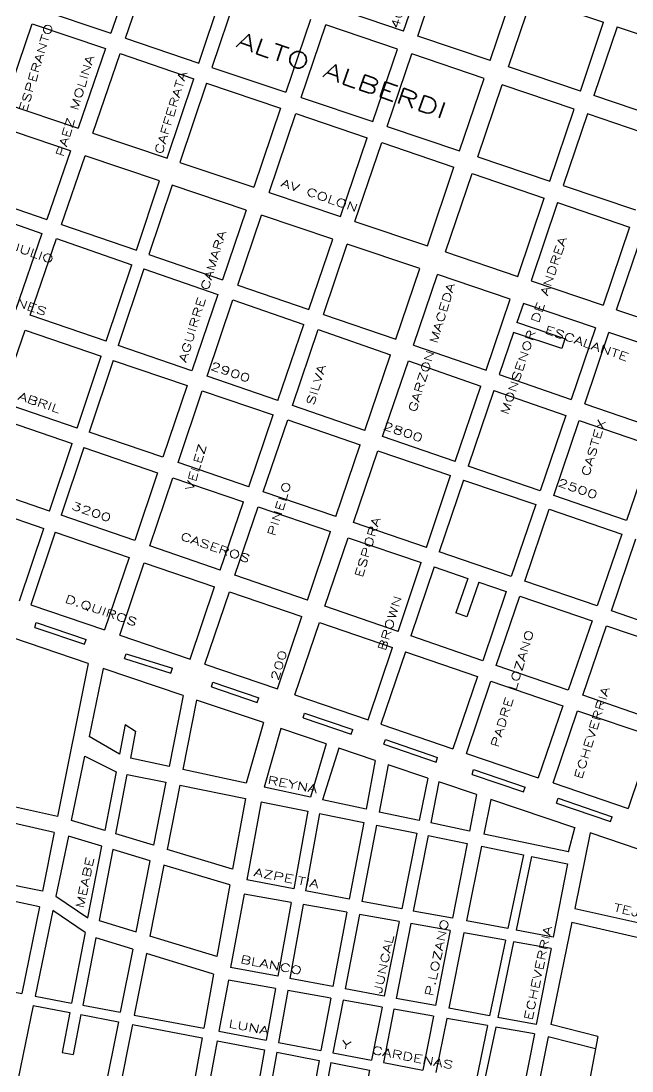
# Model space of a CAD drawing. Header units: millimetres. Extents: x 4374322 to 4409026, y 6503580 to 6534206.
# Drawn here: x 4383662 to 4384425, y 6524802 to 6526114 of the extents above; entities that cross this region are included whole.
import ezdxf

# ---------------------------------------------------------------- set-up
doc = ezdxf.new("R2010")
doc.units = ezdxf.units.MM
for name, color, linetype in [('LINEA CALLE', 252, 'Continuous'), ('NOMBRE BARRIO', 8, 'Continuous'), ('NOMBRE CALLE', 252, 'Continuous')]:
    doc.layers.add(name, color=color, linetype=linetype)
doc.styles.add('ROMANS', font='romans')
doc.styles.add('S1', font='ROMANS')

msp = doc.modelspace()

# ---------------------------------------------------------------- linework, layer by layer
at = {"layer": 'LINEA CALLE', "transparency": 33554687}
for p, q in [((4383805.2, 6526189.8), (4383773.8, 6526098.3)), ((4384139.5, 6526100.9), (4384168.9, 6526187.5)), ((4383792.2, 6526092.1), (4383823.6, 6526183.6)), ((4384157.3, 6526094.9), (4384186.6, 6526181.4)), ((4383884, 6526061.1), (4383914.5, 6526152.6)), ((4383930.8, 6526147), (4383900.1, 6526055.7)), ((4384247.7, 6526064.3), (4384276.9, 6526150.6)), ((4384270.4, 6526056.6), (4384299.7, 6526142.8)), ((4384299.7, 6526142.8), (4384389.3, 6526112.2)), ((4383682, 6526129.1), (4383773.8, 6526098.3)), ((4384139.5, 6526100.9), (4384049.9, 6526131.2)), ((4383642, 6526010.7), (4383675.7, 6526110.3)), ((4383675.7, 6526110.3), (4383767.2, 6526079.2)), ((4384023.3, 6526115.5), (4383992.7, 6526024.6)), ((4384011.8, 6526018.1), (4384042.5, 6526109)), ((4384131.9, 6526078.5), (4384042.5, 6526109)), ((4384360.3, 6526026.2), (4384389.3, 6526112.2)), ((4384406.1, 6526106.5), (4384377, 6526020.6)), ((4384406.1, 6526106.5), (4384468.2, 6526085.3)), ((4384247.7, 6526064.3), (4384157.3, 6526094.9)), ((4383792.2, 6526092.1), (4383884, 6526061.1)), ((4383767.2, 6526079.2), (4383733.1, 6525979.9)), ((4383751.6, 6525973.7), (4383785.6, 6526072.9)), ((4383785.6, 6526072.9), (4383877.5, 6526041.6)), ((4384101.1, 6525988.1), (4384131.9, 6526078.5)), ((4384119.1, 6525982), (4384149.7, 6526072.5)), ((4384240, 6526041.7), (4384149.7, 6526072.5)), ((4383900.1, 6526055.7), (4383992.7, 6526024.6)), ((4384360.3, 6526026.2), (4384270.4, 6526056.6)), ((4383844.4, 6525942.4), (4383877.5, 6526041.6)), ((4384209.5, 6525951.6), (4384240, 6526041.7)), ((4383893.5, 6526036.2), (4383860.1, 6525937.1)), ((4383893.5, 6526036.2), (4383985.9, 6526004.7)), ((4384232.1, 6525944), (4384262.7, 6526034)), ((4384352.6, 6526003.4), (4384262.7, 6526034)), ((4384011.8, 6526018.1), (4384101.1, 6525988.1)), ((4384467.1, 6525990.1), (4384377, 6526020.6)), ((4383642, 6526010.7), (4383733.1, 6525979.9)), ((4383985.9, 6526004.7), (4383952.6, 6525905.9)), ((4384322.3, 6525913.6), (4384352.6, 6526003.4)), ((4383971.7, 6525899.4), (4384005.1, 6525998.2)), ((4384005.1, 6525998.2), (4384094.2, 6525967.8)), ((4384369.3, 6525997.7), (4384338.9, 6525908)), ((4384459.3, 6525967), (4384369.3, 6525997.7)), ((4383723.4, 6525951.6), (4383632.4, 6525982.3)), ((4384119.1, 6525982), (4384209.5, 6525951.6)), ((4383751.6, 6525973.7), (4383844.4, 6525942.4)), ((4384060.8, 6525869.4), (4384094.2, 6525967.8)), ((4384078.8, 6525863.3), (4384112.2, 6525961.7)), ((4384112.2, 6525961.7), (4384202.5, 6525930.9)), ((4383723.4, 6525951.6), (4383693.9, 6525865.6)), ((4383712.3, 6525859.3), (4383741.8, 6525945.3)), ((4383834.9, 6525913.9), (4383741.8, 6525945.3)), ((4383860.1, 6525937.1), (4383952.6, 6525905.9)), ((4384232.1, 6525944), (4384322.3, 6525913.6)), ((4384169.3, 6525832.7), (4384202.5, 6525930.9)), ((4384191.7, 6525825.2), (4384225, 6525923.2)), ((4384225, 6525923.2), (4384315.2, 6525892.5)), ((4383806, 6525827.2), (4383834.9, 6525913.9)), ((4383850.6, 6525908.7), (4383821.4, 6525821.9)), ((4383943, 6525877.5), (4383850.6, 6525908.7)), ((4383603.5, 6525896.6), (4383693.9, 6525865.6)), ((4383971.7, 6525899.4), (4384060.8, 6525869.4)), ((4384338.9, 6525908), (4384429.1, 6525877.7)), ((4384282.2, 6525794.6), (4384315.2, 6525892.5)), ((4384331.8, 6525886.9), (4384298.7, 6525789.1)), ((4384331.8, 6525886.9), (4384421.8, 6525856.2)), ((4383597.7, 6525879.6), (4383687.9, 6525848.2)), ((4383943, 6525877.5), (4383913.6, 6525790.3)), ((4383932.7, 6525783.7), (4383962.2, 6525871)), ((4384051.1, 6525841), (4383962.2, 6525871)), ((4383712.3, 6525859.3), (4383806, 6525827.2)), ((4384078.8, 6525863.3), (4384169.3, 6525832.7)), ((4384421.8, 6525856.2), (4384388.8, 6525758.7)), ((4383687.9, 6525848.2), (4383655, 6525752.5)), ((4384405.6, 6525753), (4384438.6, 6525850.5)), ((4383673.4, 6525746.1), (4383706.3, 6525841.8)), ((4383706.3, 6525841.8), (4383800, 6525809.2)), ((4384021.3, 6525753.4), (4384051.1, 6525841)), ((4384039.5, 6525747.1), (4384069.2, 6525834.9)), ((4384159.7, 6525804.4), (4384069.2, 6525834.9)), ((4383821.4, 6525821.9), (4383913.6, 6525790.3)), ((4384191.7, 6525825.2), (4384282.2, 6525794.6)), ((4383768.1, 6525713.5), (4383800, 6525809.2)), ((4383815.3, 6525803.9), (4383783.2, 6525708.3)), ((4383815.3, 6525803.9), (4383907.4, 6525771.9)), ((4384129.8, 6525716.2), (4384159.7, 6525804.4)), ((4384152.1, 6525708.5), (4384182.1, 6525796.8)), ((4384272.6, 6525766.3), (4384182.1, 6525796.8)), ((4383932.7, 6525783.7), (4384021.3, 6525753.4)), ((4384298.7, 6525789.1), (4384388.8, 6525758.7)), ((4383907.4, 6525771.9), (4383875.3, 6525676.6)), ((4383894.3, 6525670), (4383926.5, 6525765.2)), ((4383926.5, 6525765.2), (4384014.9, 6525734.5)), ((4384242.7, 6525677.5), (4384272.6, 6525766.3)), ((4384289.1, 6525760.8), (4384281.1, 6525737.1)), ((4384379.2, 6525730.4), (4384289.1, 6525760.8)), ((4384405.6, 6525753), (4384497.4, 6525722)), ((4383768.1, 6525713.5), (4383673.4, 6525746.1)), ((4384039.5, 6525747.1), (4384129.8, 6525716.2)), ((4383636.3, 6525638), (4383667, 6525727.3)), ((4383667, 6525727.3), (4383761.9, 6525694.9)), ((4383982.6, 6525639.6), (4384014.9, 6525734.5)), ((4384000.9, 6525633.3), (4384033, 6525728.2)), ((4384033, 6525728.2), (4384123.2, 6525696.8)), ((4384341.1, 6525716.8), (4384281.1, 6525737.1)), ((4384379.2, 6525730.4), (4384349, 6525641)), ((4384276.9, 6525724.7), (4384259, 6525671.9)), ((4384337, 6525704.5), (4384276.9, 6525724.7)), ((4384341.1, 6525716.8), (4384337, 6525704.5)), ((4384365.8, 6525635.3), (4384396, 6525724.7)), ((4384487.7, 6525693.8), (4384396, 6525724.7)), ((4383875.3, 6525676.6), (4383783.2, 6525708.3)), ((4384152.1, 6525708.5), (4384242.7, 6525677.5)), ((4383732, 6525605.2), (4383761.9, 6525694.9)), ((4383776.9, 6525689.7), (4383746.8, 6525600.2)), ((4383776.9, 6525689.7), (4383869.1, 6525658.2)), ((4384091.2, 6525602.2), (4384123.2, 6525696.8)), ((4384113.3, 6525594.5), (4384145.5, 6525689.1)), ((4384145.5, 6525689.1), (4384236, 6525657.6)), ((4383982.6, 6525639.6), (4383894.3, 6525670)), ((4384259, 6525671.9), (4384349, 6525641)), ((4383869.1, 6525658.2), (4383838.9, 6525568.6)), ((4383857.9, 6525562.1), (4383888.2, 6525651.7)), ((4383888.2, 6525651.7), (4383976.5, 6525621.5)), ((4384204.1, 6525563.2), (4384236, 6525657.6)), ((4384252.3, 6525651.9), (4384220.4, 6525557.6)), ((4384252.3, 6525651.9), (4384342.1, 6525620.7)), ((4383732, 6525605.2), (4383636.3, 6525638)), ((4384091.2, 6525602.2), (4384000.9, 6525633.3)), ((4384365.8, 6525635.3), (4384457, 6525604)), ((4383946.1, 6525531.9), (4383976.5, 6525621.5)), ((4384342.1, 6525620.7), (4384310.3, 6525526.6)), ((4383629.7, 6525618.6), (4383725.6, 6525585.9)), ((4383964.4, 6525525.6), (4383994.8, 6525615.3)), ((4383994.8, 6525615.3), (4384085.2, 6525584.4)), ((4384327.1, 6525520.8), (4384358.9, 6525614.8)), ((4384358.9, 6525614.8), (4384449.8, 6525583.2)), ((4383838.9, 6525568.6), (4383746.8, 6525600.2)), ((4384204.1, 6525563.2), (4384113.3, 6525594.5)), ((4383697.3, 6525501.3), (4383725.6, 6525585.9)), ((4383740.3, 6525580.9), (4383711.8, 6525496.3)), ((4383740.3, 6525580.9), (4383832.4, 6525549.4)), ((4384054.8, 6525494.7), (4384085.2, 6525584.4)), ((4384449.8, 6525583.2), (4384417.8, 6525489.6)), ((4384076.8, 6525487.1), (4384107.3, 6525576.8)), ((4384107.3, 6525576.8), (4384198.3, 6525545.8)), ((4383946.1, 6525531.9), (4383857.9, 6525562.1)), ((4384310.3, 6525526.6), (4384220.4, 6525557.6)), ((4383832.4, 6525549.4), (4383803.8, 6525464.5)), ((4383822.8, 6525458), (4383851.5, 6525542.9)), ((4383851.5, 6525542.9), (4383939.6, 6525512.9)), ((4384168, 6525455.9), (4384198.3, 6525545.8)), ((4383697.3, 6525501.3), (4383600.8, 6525534.6)), ((4384214.5, 6525540.2), (4384184.1, 6525450.4)), ((4384214.5, 6525540.2), (4384304.5, 6525509.5)), ((4384054.8, 6525494.7), (4383964.4, 6525525.6)), ((4384417.8, 6525489.6), (4384327.1, 6525520.8)), ((4383593.4, 6525512.8), (4383690.2, 6525479.8)), ((4383910.6, 6525427.6), (4383939.6, 6525512.9)), ((4383929, 6525421.3), (4383958, 6525506.6)), ((4383958, 6525506.6), (4384048.4, 6525475.8)), ((4384304.5, 6525509.5), (4384274, 6525419.6)), ((4384290.9, 6525413.8), (4384321.3, 6525503.7)), ((4384321.3, 6525503.7), (4384412, 6525472.7)), ((4383803.8, 6525464.5), (4383711.8, 6525496.3)), ((4383660, 6525389.3), (4383690.2, 6525479.8)), ((4384168, 6525455.9), (4384076.8, 6525487.1)), ((4383704.6, 6525474.9), (4383674.2, 6525384.5)), ((4383704.6, 6525474.9), (4383796.7, 6525443.4)), ((4384019.4, 6525390.1), (4384048.4, 6525475.8)), ((4384041.3, 6525382.5), (4384070.4, 6525468.2)), ((4384070.4, 6525468.2), (4384161.6, 6525437.1)), ((4384412, 6525472.7), (4384381.2, 6525382.9)), ((4384399.1, 6525376.7), (4384429.6, 6525466.7)), ((4383910.6, 6525427.6), (4383822.8, 6525458)), ((4384274, 6525419.6), (4384184.1, 6525450.4)), ((4383796.7, 6525443.4), (4383766.2, 6525353.1)), ((4383785.2, 6525346.6), (4383815.7, 6525436.9)), ((4383815.7, 6525436.9), (4383903.6, 6525406.9)), ((4384132.6, 6525351), (4384161.6, 6525437.1)), ((4384177.8, 6525431.6), (4384148.6, 6525345.4)), ((4384177.8, 6525431.6), (4384219.6, 6525417.4)), ((4384019.4, 6525390.1), (4383929, 6525421.3)), ((4384219.6, 6525417.4), (4384204.9, 6525374.2)), ((4384233.5, 6525412.6), (4384218.7, 6525369.5)), ((4384233.5, 6525412.6), (4384267.7, 6525400.9)), ((4384381.2, 6525382.9), (4384290.9, 6525413.8)), ((4383872.9, 6525316.6), (4383903.6, 6525406.9)), ((4383891.4, 6525310.3), (4383922, 6525400.6)), ((4383922, 6525400.6), (4384012.5, 6525369.7)), ((4384267.7, 6525400.9), (4384238.4, 6525314.4)), ((4383674.2, 6525384.5), (4383766.2, 6525353.1)), ((4384255.3, 6525308.6), (4384284.6, 6525395.2)), ((4384284.6, 6525395.2), (4384374.9, 6525364.4)), ((4384132.6, 6525351), (4384041.3, 6525382.5)), ((4384218.7, 6525369.5), (4384204.8, 6525374.2)), ((4384492.3, 6525344.8), (4384399.1, 6525376.7)), ((4383678.9, 6525356.1), (4383680.9, 6525362.1)), ((4383680.9, 6525362.1), (4383743.2, 6525341)), ((4383981.9, 6525279.4), (4384012.5, 6525369.7)), ((4384003.7, 6525272), (4384034.4, 6525362.2)), ((4384034.4, 6525362.2), (4384125.8, 6525331)), ((4384374.9, 6525364.4), (4384345.1, 6525277.6)), ((4384363.4, 6525271.3), (4384392.9, 6525358.2)), ((4384392.9, 6525358.2), (4384486.1, 6525326.4)), ((4383678.9, 6525356.1), (4383741.2, 6525335.1)), ((4383785.2, 6525346.6), (4383872.9, 6525316.6)), ((4384238.4, 6525314.4), (4384148.6, 6525345.4)), ((4383745.8, 6525311.1), (4383651.6, 6525342.9)), ((4383741.2, 6525335.1), (4383743.2, 6525341)), ((4383791.2, 6525317.4), (4383793.2, 6525323.3)), ((4383793.2, 6525323.3), (4383850.9, 6525305.1)), ((4384095.4, 6525240.7), (4384125.8, 6525331)), ((4384141.9, 6525325.5), (4384111.3, 6525235.2)), ((4384141.9, 6525325.5), (4384231.8, 6525294.8)), ((4383745.8, 6525311.1), (4383707.4, 6525120)), ((4383791.2, 6525317.4), (4383848.9, 6525299.1)), ((4383891.4, 6525310.3), (4383981.9, 6525279.4)), ((4384345.1, 6525277.6), (4384255.3, 6525308.6)), ((4383764.3, 6525304.9), (4383746.7, 6525219.9)), ((4383864.2, 6525271.1), (4383764.3, 6525304.9)), ((4383848.9, 6525299.1), (4383850.9, 6525305.1)), ((4384231.8, 6525294.8), (4384201.2, 6525204.5)), ((4383899.5, 6525281.7), (4383901.5, 6525287.6)), ((4383899.5, 6525281.7), (4383956.6, 6525262.2)), ((4383901.5, 6525287.6), (4383958.6, 6525268.1)), ((4384218.1, 6525198.8), (4384248.7, 6525289)), ((4384248.7, 6525289), (4384338.5, 6525258.3)), ((4383864.2, 6525271.1), (4383846.7, 6525182.4)), ((4383956.6, 6525262.2), (4383958.6, 6525268.1)), ((4384003.7, 6525272), (4384095.4, 6525240.7)), ((4384456.7, 6525239), (4384363.4, 6525271.3)), ((4383881.1, 6525265.4), (4383863.9, 6525178.7)), ((4383964.7, 6525237.2), (4383881.1, 6525265.4)), ((4384338.5, 6525258.3), (4384307.7, 6525168.2)), ((4384014, 6525243.2), (4384016, 6525249.1)), ((4384014, 6525243.2), (4384074, 6525222.7)), ((4384016, 6525249.1), (4384076, 6525228.7)), ((4384326.3, 6525161.8), (4384356.9, 6525252)), ((4384356.9, 6525252), (4384450.3, 6525220.1)), ((4383791.9, 6525234.8), (4383784.8, 6525197.6)), ((4383791.9, 6525234.8), (4383804.9, 6525226.6)), ((4383804.9, 6525226.6), (4383798.4, 6525192.9)), ((4383964.7, 6525237.2), (4383943.1, 6525161.4)), ((4383986.3, 6525229.9), (4383965.4, 6525156.6)), ((4384043, 6525210.7), (4383986.3, 6525229.9)), ((4384074, 6525222.7), (4384076, 6525228.7)), ((4384111.3, 6525235.2), (4384201.2, 6525204.5)), ((4383784.8, 6525197.6), (4383746.7, 6525219.9)), ((4384115, 6525210.1), (4384117, 6525216)), ((4384117, 6525216), (4384182.1, 6525193.8)), ((4384450.3, 6525220.1), (4384419.9, 6525129.9)), ((4384043, 6525210.7), (4384023.3, 6525144)), ((4384058.7, 6525205.4), (4384038.1, 6525140.8)), ((4384104.2, 6525190), (4384058.7, 6525205.4)), ((4384115, 6525210.1), (4384180.1, 6525187.9)), ((4383846.7, 6525182.4), (4383798.4, 6525192.9)), ((4384104.2, 6525190), (4384092.7, 6525128.9)), ((4384180.1, 6525187.9), (4384182.1, 6525193.8)), ((4384218.1, 6525198.8), (4384307.7, 6525168.2)), ((4383943.1, 6525161.4), (4383863.9, 6525178.7)), ((4384120.2, 6525184.6), (4384108.9, 6525125.5)), ((4384169.8, 6525167.9), (4384120.2, 6525184.6)), ((4384225, 6525172.5), (4384227, 6525178.5)), ((4384227, 6525178.5), (4384291.2, 6525156.6)), ((4384169.8, 6525167.9), (4384159.2, 6525114.9)), ((4384183.5, 6525163.3), (4384173.4, 6525111.9)), ((4384230.7, 6525147.3), (4384183.5, 6525163.3)), ((4384225, 6525172.5), (4384289.2, 6525150.6)), ((4384326.3, 6525161.8), (4384419.9, 6525129.9)), ((4383860, 6525159.1), (4383844.2, 6525078.7)), ((4383860, 6525159.1), (4383942.1, 6525142.4)), ((4384023.3, 6525144), (4383965.4, 6525156.6)), ((4384289.2, 6525150.6), (4384291.2, 6525156.6)), ((4383707.4, 6525120), (4383612.3, 6525141)), ((4383942.1, 6525142.5), (4383926.1, 6525054)), ((4383961.8, 6525138.4), (4383943.7, 6525040.6)), ((4383961.8, 6525138.4), (4384020, 6525126.6)), ((4384092.7, 6525128.9), (4384038.1, 6525140.8)), ((4384230.7, 6525147.3), (4384221.8, 6525101.7)), ((4384248.5, 6525141.3), (4384239.8, 6525097.9)), ((4384353.2, 6525105.9), (4384248.5, 6525141.3)), ((4384330.6, 6525136.6), (4384332.6, 6525142.6)), ((4384330.6, 6525136.6), (4384398, 6525113.6)), ((4384332.6, 6525142.6), (4384400.1, 6525119.5)), ((4384020, 6525126.6), (4384002.4, 6525029.7)), ((4384034.5, 6525123.7), (4384017.2, 6525026.9)), ((4384034.5, 6525123.7), (4384089.7, 6525112.5)), ((4384159.2, 6525114.9), (4384108.9, 6525125.5)), ((4383703.4, 6525100), (4383608.5, 6525121.4)), ((4384089.7, 6525112.5), (4384071.7, 6525016.7)), ((4384105.8, 6525109.2), (4384087.5, 6525013.8)), ((4384105.8, 6525109.2), (4384156.1, 6525099)), ((4384221.8, 6525101.7), (4384173.4, 6525111.9)), ((4384398, 6525113.6), (4384400.1, 6525119.5)), ((4383703.4, 6525100), (4383688.6, 6525026.5)), ((4384156.1, 6525099), (4384137.2, 6525004.5)), ((4384170.2, 6525096.2), (4384151.7, 6525001.8)), ((4384170.2, 6525096.2), (4384218.8, 6525086.3)), ((4384345.4, 6525075.7), (4384239.8, 6525097.9)), ((4384345.4, 6525075.7), (4384353.2, 6525105.9)), ((4384353.3, 6525106.1), (4384353.2, 6525105.9)), ((4384372.7, 6525099.3), (4384353.2, 6525004.8)), ((4384515.3, 6525051.2), (4384372.7, 6525099.3)), ((4384218.8, 6525086.3), (4384200.6, 6524992.7)), ((4384236.7, 6525082.7), (4384218, 6524989.4)), ((4384236.7, 6525082.7), (4384289.1, 6525072)), ((4383926.1, 6525054), (4383844.2, 6525078.7)), ((4384289.1, 6525072), (4384269.8, 6524979.8)), ((4384299.4, 6525070), (4384280, 6524977.9)), ((4384299.4, 6525070), (4384344.4, 6525060.8)), ((4383840.3, 6525059.2), (4383822.8, 6524970.5)), ((4383922.5, 6525034.4), (4383840.3, 6525059.2)), ((4384344.4, 6525060.8), (4384326.5, 6524969.2)), ((4383688.6, 6525026.5), (4383593.8, 6525045.8)), ((4383922.5, 6525034.4), (4383906.3, 6524944.8)), ((4384002.4, 6525029.7), (4383943.7, 6525040.6)), ((4383684.8, 6525007.2), (4383590.2, 6525027)), ((4383940.5, 6525022.9), (4383923.6, 6524931.4)), ((4383999.3, 6525012.5), (4383940.5, 6525022.9)), ((4384071.7, 6525016.7), (4384017.2, 6525026.9)), ((4383684.8, 6525007.2), (4383663, 6524898.8)), ((4383999.3, 6525012.5), (4383982.6, 6524920.3)), ((4384014.2, 6525009.9), (4383997.7, 6524917.5)), ((4384068.7, 6525000.3), (4384014.2, 6525009.9)), ((4384137.2, 6525004.5), (4384087.5, 6525013.8)), ((4384353.2, 6525004.8), (4384493.1, 6524973.7)), ((4383701.6, 6525002.4), (4383679.5, 6524895.6)), ((4383742, 6524975.1), (4383701.6, 6525002.4)), ((4384068.7, 6525000.3), (4384051.3, 6524907.5)), ((4384084.4, 6524997.5), (4384066.6, 6524904.6)), ((4384134.1, 6524988.7), (4384084.4, 6524997.5)), ((4384200.6, 6524992.7), (4384151.7, 6525001.8)), ((4384134.1, 6524988.7), (4384115.5, 6524895.5)), ((4384148.6, 6524986.1), (4384130.2, 6524892.7)), ((4384197.6, 6524977.5), (4384148.6, 6524986.1)), ((4384197.6, 6524977.5), (4384179.4, 6524883.6)), ((4384269.8, 6524979.8), (4384218, 6524989.4)), ((4384326.5, 6524969.2), (4384280, 6524977.9)), ((4384349.8, 6524988), (4384323.4, 6524860.1)), ((4384349.8, 6524988), (4384488, 6524955.8)), ((4383742, 6524975.1), (4383725, 6524886.9)), ((4383755.1, 6524968.4), (4383738.9, 6524884.3)), ((4383801.4, 6524954.1), (4383755.1, 6524968.4)), ((4383906.3, 6524944.8), (4383822.8, 6524970.5)), ((4384214.9, 6524974.4), (4384196, 6524880.4)), ((4384266.7, 6524965.3), (4384214.9, 6524974.4)), ((4384266.7, 6524965.3), (4384247, 6524870.9)), ((4383801.4, 6524954.1), (4383785.7, 6524875.3)), ((4384277, 6524963.5), (4384257.2, 6524869)), ((4384323.8, 6524955.2), (4384277, 6524963.5)), ((4384323.8, 6524955.2), (4384305.1, 6524860.1)), ((4383818.5, 6524948.9), (4383803.3, 6524871.9)), ((4383902.3, 6524923.1), (4383818.5, 6524948.9)), ((4383982.6, 6524920.3), (4383923.6, 6524931.4)), ((4383568.7, 6524916.8), (4383663, 6524898.8)), ((4383902.3, 6524923.1), (4383890.1, 6524855.3)), ((4383920.7, 6524915.6), (4383908.9, 6524851.7)), ((4383979.8, 6524905.2), (4383920.7, 6524915.6)), ((4384051.3, 6524907.5), (4383997.7, 6524917.5)), ((4383979.8, 6524905.2), (4383968.1, 6524840.4)), ((4383995, 6524902.5), (4383983.4, 6524837.5)), ((4384048.6, 6524893.1), (4383995, 6524902.5)), ((4384115.5, 6524895.5), (4384066.6, 6524904.6)), ((4383679.5, 6524895.6), (4383725, 6524886.9)), ((4384048.6, 6524893.1), (4384036.3, 6524827.4)), ((4384063.9, 6524890.4), (4384051.2, 6524824.5)), ((4384112.8, 6524881.8), (4384063.9, 6524890.4)), ((4384179.4, 6524883.6), (4384130.2, 6524892.7)), ((4383677, 6524883.9), (4383657.7, 6524790.7)), ((4383677, 6524883.9), (4383722.7, 6524875.1)), ((4383722.7, 6524875.1), (4383713.1, 6524825)), ((4383736.6, 6524872.4), (4383726.9, 6524822.4)), ((4383736.6, 6524872.4), (4383783.4, 6524863.4)), ((4383738.9, 6524884.3), (4383785.7, 6524875.3)), ((4384112.8, 6524881.8), (4384099.5, 6524815.3)), ((4384127.5, 6524879.2), (4384114.4, 6524812.4)), ((4384176.8, 6524870.5), (4384127.5, 6524879.2)), ((4384247, 6524870.9), (4384196, 6524880.4)), ((4383783.4, 6524863.4), (4383765, 6524770.9)), ((4383800.9, 6524860.1), (4383782.7, 6524767.7)), ((4383800.9, 6524860.1), (4383887.9, 6524843.3)), ((4383803.3, 6524871.9), (4383890.1, 6524855.3)), ((4384176.8, 6524870.5), (4384163.7, 6524803)), ((4384193.5, 6524867.6), (4384179.8, 6524799.9)), ((4384244.4, 6524858.7), (4384193.5, 6524867.6)), ((4384305.1, 6524860.1), (4384257.2, 6524869)), ((4384382.1, 6524845), (4384323.4, 6524860.1)), ((4383908.9, 6524851.7), (4383968.1, 6524840.4)), ((4384244.4, 6524858.7), (4384230, 6524790.3)), ((4384254.6, 6524856.8), (4384240.3, 6524788.3)), ((4384302.9, 6524848.4), (4384254.6, 6524856.8)), ((4384302.9, 6524848.4), (4384289.3, 6524778.9)), ((4383887.9, 6524843.3), (4383871.2, 6524751.3)), ((4383906.7, 6524839.7), (4383889.8, 6524747.9)), ((4383906.7, 6524839.7), (4383965.9, 6524828.3)), ((4383983.4, 6524837.5), (4384036.3, 6524827.4)), ((4384320.3, 6524844.7), (4384308.7, 6524788.6)), ((4384379.2, 6524829.6), (4384320.3, 6524844.7)), ((4384382.1, 6524845), (4384338.8, 6524616.3)), ((4383713.1, 6524825), (4383726.9, 6524822.4)), ((4383965.9, 6524828.3), (4383949.3, 6524736.9)), ((4383981.2, 6524825.4), (4383964.9, 6524734.1)), ((4383981.2, 6524825.4), (4384034, 6524815.2)), ((4384051.2, 6524824.5), (4384099.5, 6524815.3)), ((4384034, 6524815.2), (4384017.1, 6524724.5)), ((4384048.9, 6524812.4), (4384031.6, 6524721.8)), ((4384048.9, 6524812.4), (4384097.1, 6524803.1)), ((4384114.4, 6524812.4), (4384163.7, 6524803)), ((4384097.1, 6524803.1), (4384079.1, 6524713))]:
    msp.add_line(p, q, dxfattribs=at)
msp.add_lwpolyline([(4383724.9, 6525114.8), (4383741.5, 6525195.1), (4383780.6, 6525175.9), (4383766.4, 6525102.2), (4383724.7, 6525114.8)], dxfattribs=at)
for points in [[(4383794.4, 6525172.4), (4383842.7, 6525162.6), (4383827.1, 6525083.9), (4383780.1, 6525098.1)], [(4383705.3, 6525020.3), (4383745.4, 6524993.1), (4383762.7, 6525082.7), (4383720.9, 6525095.3)], [(4383805.6, 6524975.7), (4383823.2, 6525064.4), (4383776.3, 6525078.5), (4383759.2, 6524990)]]:
    msp.add_lwpolyline(points, close=True, dxfattribs=at)

# ---------------------------------------------------------------- texts
at = {"layer": 'NOMBRE BARRIO', "linetype": 'Continuous', "transparency": 33554687, "style": 'S1', "width": 1.5}
msp.add_text('ALTO ALBERDI', height=20, rotation=340.7307, dxfattribs=at).set_placement((4383929.3, 6526082))
at = {"layer": 'NOMBRE CALLE', "linetype": 'Continuous', "transparency": 33554687, "style": 'S1', "width": 1.5}
for s, rotation, p in [('400', 73, (4384132.8, 6526103.1)), ('ESPERANTO', 73, (4383668.5, 6525999)), ('PAEZ MOLINA', 73, (4383714.7, 6525943.1)), ('CAFFERATA', 73, (4383837.9, 6525946.4)), ('AV COLON', 341, (4383985.5, 6525907.4)), ('9 DE JULIO', 341, (4383592.8, 6525847.5)), ('AGUIRRE CAMARA', 73, (4383868, 6525686.6)), ('MONSENOR DE ANDREA', 71.5804, (4384269.8, 6525620.9)), ('DEAN FUNES', 341, (4383572, 6525786.4)), ('GARZON MACEDA', 73, (4384154.8, 6525624.1)), ('ESCALANTE', 341, (4384315, 6525724)), ('2900', 341, (4383897.4, 6525678.7)), ('SILVA', 73, (4384027.4, 6525632.7)), ('27 DE ABRIL', 341, (4383589.2, 6525664.6)), ('2800', 341, (4384113, 6525604)), ('CASTEX', 73, (4384370.8, 6525544.1)), ('VELEZ', 73, (4383876.2, 6525526.3)), ('PINELO', 73, (4383978.8, 6525469.2)), ('2500', 341, (4384331, 6525533)), ('3200', 341, (4383723.6, 6525504.1)), ('ESPORA', 73, (4384088, 6525417.7)), ('CASEROS', 341, (4383860, 6525466)), ('D.QUIROS', 341, (4383715.9, 6525387.8)), ('BROWN', 73, (4384116.8, 6525326.1)), ('PADRE LOZANO', 73, (4384257.8, 6525205.3)), ('200', 73, (4383982.9, 6525288.8)), ('ECHEVERRIA ', 73, (4384362, 6525165.8)), ('REYNA', 349, (4383969, 6525161)), ('AZPEITIA', 349, (4383952, 6525046)), ('BLANCO', 349, (4383935, 6524937))]:
    msp.add_text(s, height=10, rotation=rotation, dxfattribs=at).set_placement(p)
at = {"layer": 'NOMBRE CALLE', "transparency": 33554687, "style": 'ROMANS', "width": 1.5}
for s, rotation, p in [('MEABE', 78, (4383739.7, 6525004.4)), ('TEJERINA', 347, (4384400.9, 6525001.8)), ('P.LOZANO', 78, (4384175.9, 6524894.8)), ('ECHEVERRIA', 78, (4384299.9, 6524864.8)), ('JUNCAL', 78, (4384111.9, 6524897.8)), ('LUNA', 349.1956, (4383920.3, 6524856.6)), ('Y', 349.1956, (4384061.3, 6524830.6)), ('CARDENAS', 349.1956, (4384099.3, 6524823.6))]:
    msp.add_text(s, height=10, rotation=rotation, dxfattribs=at).set_placement(p)

doc.saveas('drawing.dxf')
